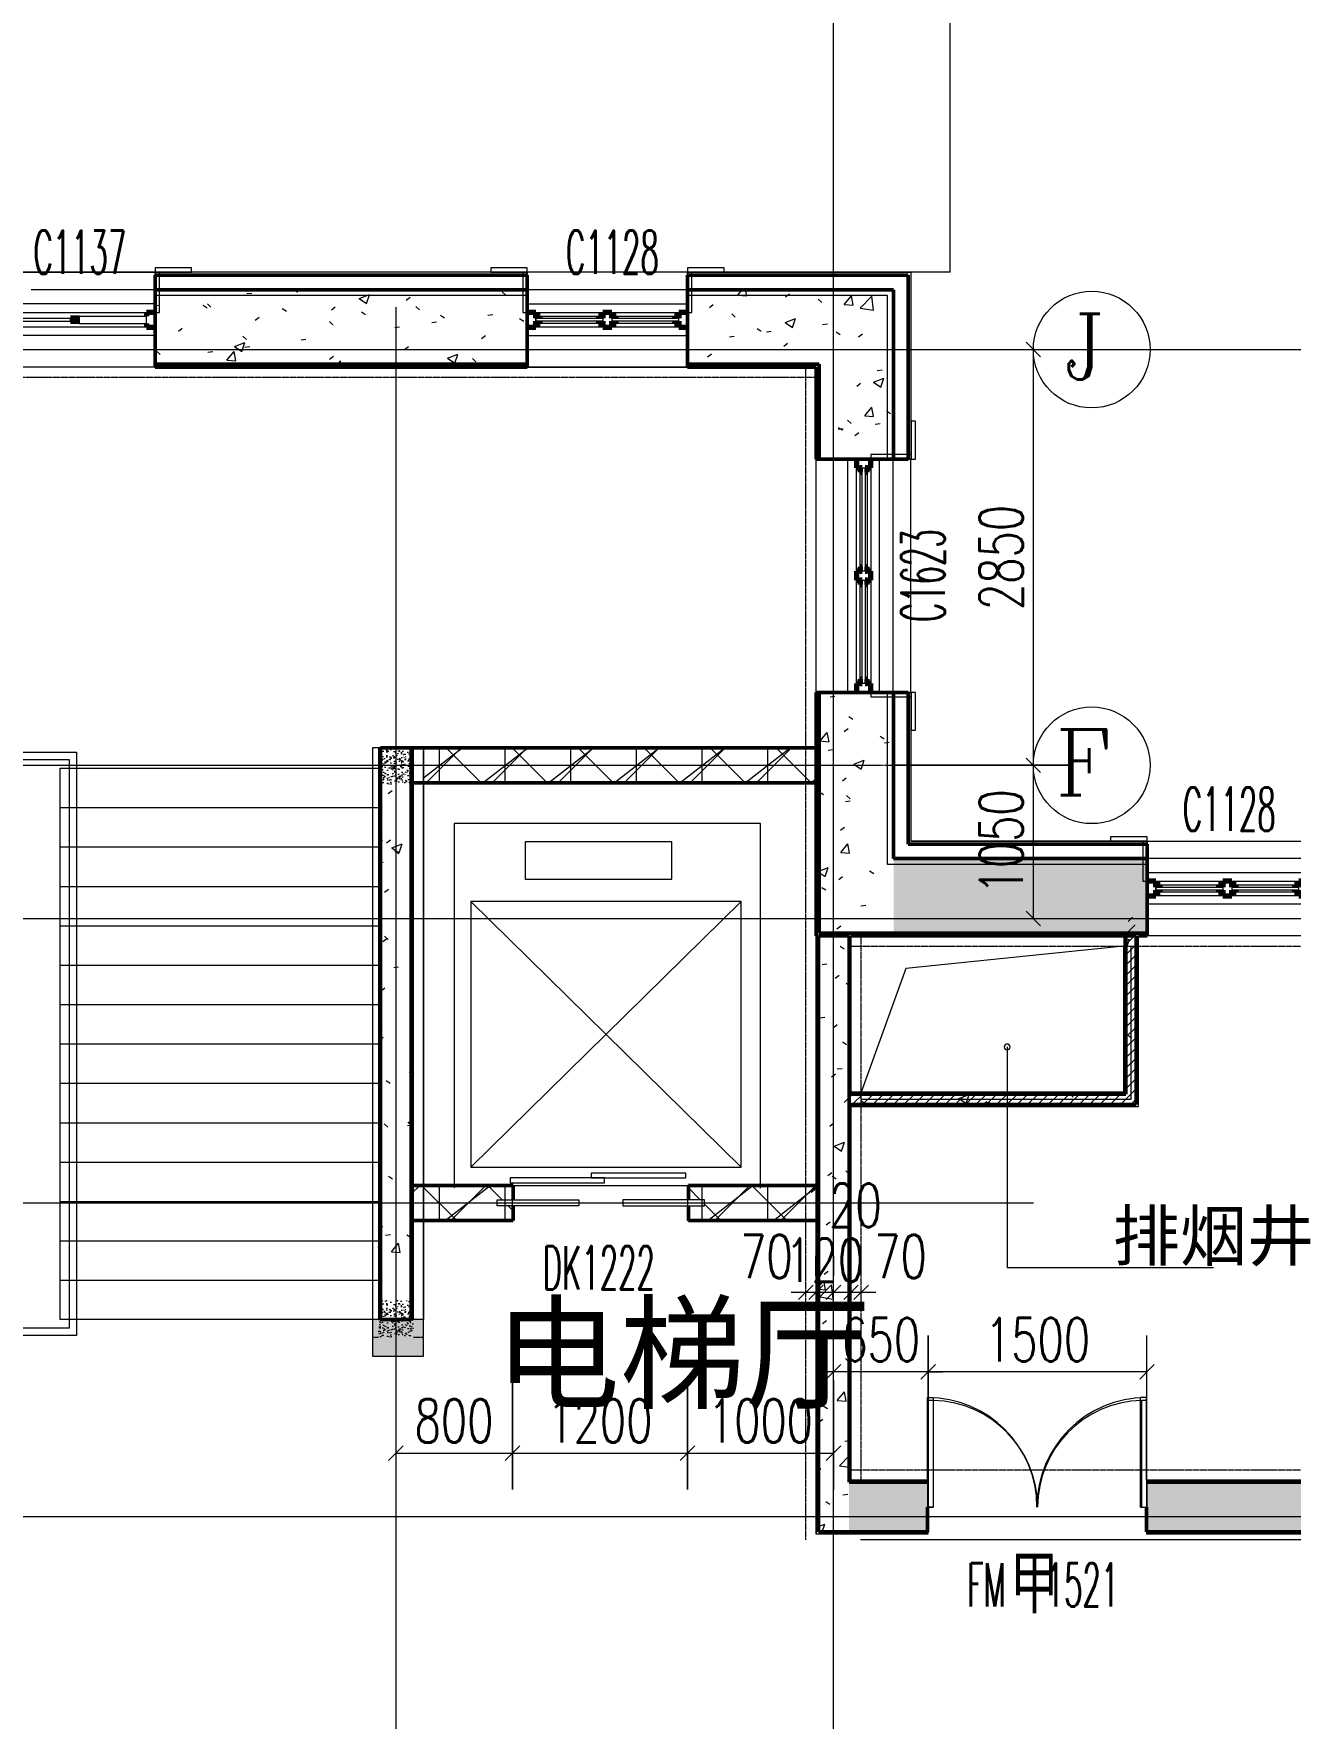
# Model space of a CAD drawing. Header units: millimetres. Extents: x -17321 to 106270, y -22341 to 35329.
# Drawn here: x 45317 to 53931, y 9916 to 21466 of the extents above; entities that cross this region are included whole.
import ezdxf

# ---------------------------------------------------------------- set-up
doc = ezdxf.new("R2010")
doc.units = ezdxf.units.MM
for name, pattern in [('IMPORT-DASH _2_', [3.5, 2.5, -1]), ('IMPORT-DASHED', [7.5, 5, -2.5]), ('IMPORT-DOTE _2_', [0]), ('轴网线', [22.24, 12.7, -3.18, 3.18, -3.18])]:
    doc.linetypes.add(name, pattern=pattern)
for name, color, linetype, lineweight in [('A-DOOR', 31, 'Continuous', 18), ('A-FLOR', 192, 'Continuous', 9), ('A-GENM', 13, 'Continuous', 18), ('A-GLAZ', 151, 'Continuous', 18), ('A-ROOF', 132, 'Continuous', 18), ('A-WALL', 113, 'Continuous', 50), ('A-WALL-FNSH', 113, 'Continuous', 50), ('A-WALL-PATT', 111, 'Continuous', 50), ('AXIS', 85, 'Continuous', 9), ('COLU', 2, 'Continuous', 9), ('DIM_LEAD', 3, 'Continuous', 9), ('DOTE', 157, 'IMPORT-DOTE _2_', 9), ('HATCH', 134, 'Continuous', 9), ('Pkpm_砖墙', 6, 'Continuous', 9), ('PUB_DIM', 135, 'Continuous', 9), ('PUB_HATCH', 8, 'Continuous', 9), ('PUB_TEXT', 250, 'Continuous', 9), ('S-GRID', 1, 'Continuous', 13), ('S-GRID-IDEN', 1, 'Continuous', 18), ('STAIR', 33, 'Continuous', 9), ('SURFACE', 11, 'Continuous', 9), ('WALL', 250, 'Continuous', 9), ('WINDOW', 93, 'Continuous', 9), ('WINDOW_TEXT', 250, 'Continuous', 9), ('剖面门窗', 93, 'Continuous', 9), ('烟道', 4, 'Continuous', 9), ('记者站1205_t3_2__3F导出_dwg', 8, 'Continuous', 9)]:
    doc.layers.add(name, color=color, linetype=linetype, lineweight=lineweight)
doc.styles.add('Arial_2', font='arial.ttf', dxfattribs={"height": 629.266735})
doc.styles.add('Complex_16', font='complex_.ttf', dxfattribs={"height": 450})
doc.styles.add('Simplex', font='simplex_.ttf', dxfattribs={"width": 0.494118, "height": 297.5})
doc.styles.add('Simplex_1', font='simplex_.ttf', dxfattribs={"width": 0.7, "height": 350})
doc.styles.add('Simplex_2', font='simplex_.ttf', dxfattribs={"width": 0.706, "height": 297.5})
doc.styles.add('Simplex_6', font='simplex_.ttf', dxfattribs={"height": 337.588652})
pattern_1 = [(0, (0, 0), (812.8, 203.2), [33.528, -576.072, 33.528, -576.072, -3251.2]), (0, (0, 0), (812.8, 203.2), [-1219.2, 33.528, -1185.672, 33.528, -576.072, -1422.4]), (0, (0, 0), (812.8, 203.2), [-3048, 33.528, -372.872, 33.528, -982.472]), (120, (304.8, 101.6), (-582.37636, 602.30545), [33.528, -576.072, 33.528, -576.072, -3251.2]), (120, (304.8, 101.6), (-582.37636, 602.30545), [-1219.2, 33.528, -1185.672, 33.528, -576.072, -1422.4]), (120, (304.8, 101.6), (-582.37636, 602.30545), [-3048, 33.528, -372.872, 33.528, -982.472]), (240, (406.4, 508), (-230.42364, -805.50545), [33.528, -576.072, 33.528, -576.072, -3251.2]), (240, (406.4, 508), (-230.42364, -805.50545), [-1219.2, 33.528, -1185.672, 33.528, -576.072, -1422.4]), (240, (406.4, 508), (-230.42364, -805.50545), [-3048, 33.528, -372.872, 33.528, -982.472])]
pattern_2 = [(50, (0, 0), (728.7365, -63.756), [76.2, -838.2]), (355, (0, 0), (-140.9716, 764.2276), [60.96, -670.56]), (100.451, (60.7, -5.3), (587.77, 700.467), [64.76, -712.36]), (46.184, (0, 203.2), (1084.316, -168.171), [114.3, -1257.3]), (96.636, (90.4, 189.2), (949.61, 989.71), [97.14, -1068.54]), (351.184, (0, 203.2), (949.62, 989.701), [91.44, -1005.84]), (21, (101.6, 152.4), (606.458, -409.0606), [76.2, -838.2]), (326, (101.6, 152.4), (247.208, 736.753), [60.96, -670.56]), (71.451, (152.14, 118.3), (853.668, 327.6855), [64.76, -712.36]), (37.5, (0, 0), (12.3547, 338.2201), [33.528, -628.904, 33.528, -647.192, -673.1]), (37.5, (0, 0), (12.3547, 338.2201), [-1343.152, 33.528, -639.572]), (7.5, (0, 0), (267.2789, 400.7221), [33.528, -354.584, 33.528, -613.664, -256.54]), (7.5, (0, 0), (267.2789, 400.7221), [-1035.304, 33.528, -223.012]), (327.5, (-226.57, 0), (542.3633, -22.9153), [33.528, -220.472, 33.528, -758.952, -1051.56]), (327.5, (-226.57, 0), (542.3633, -22.9153), [-1046.48, 33.528, -1018.032]), (317.5, (-328.17, 0), (592.517, 101.707), [33.528, -296.672, 33.528, -492.76, -746.76]), (317.5, (-328.17, 0), (592.517, 101.707), [-856.488, 33.528, -713.232])]
pattern_3 = [(45, (0, 0), (-226.2742, 226.2742), []), (135, (0, 0), (-226.2742, -226.2742), [])]
pattern_4 = [(0, (0, 0), (0, 350), []), (37.875, (400, 0), (-169.615277, 218.076657), []), (90, (400, 0), (-450, 3e-14), [])]
pattern_5 = [(45, (0, 35.9), (-35.3553391, 35.3553391), [])]

# ---------------------------------------------------------------- blocks, each defined once
blk = doc.blocks.new('电梯门 - DT1222-V1-建模-三层平面图')
at = {"layer": 'A-DOOR', "lineweight": 9}
for p, q in [((-645, 20), (-645, -20)), ((-530, 20), (-645, 20)), ((-85, 20), (-530, 20)), ((-85, -20), (-85, 20)), ((215, -20), (215, 20)), ((215, 20), (670, 20)), ((670, 20), (775, 20)), ((775, 20), (775, -20)), ((-645, -20), (-530, -20)), ((-530, -20), (-85, -20)), ((670, -20), (215, -20)), ((775, -20), (670, -20))]:
    blk.add_line(p, q, dxfattribs=at)
blk = doc.blocks.new('TG-平开木门-双扇7 - M1521-1247899-建模-三层平面图')
at = {"layer": 'A-DOOR', "lineweight": 9}
for p, q in [((-750, 750), (-710, 750)), ((-750, 185), (-750, 750)), ((-710, 0), (-710, 750)), ((750, 750), (710, 750)), ((710, 0), (710, 750)), ((750, 185), (750, 750)), ((-750, 185), (-750, 0)), ((750, 185), (750, 0)), ((-710, 0), (-750, 0)), ((710, 0), (750, 0))]:
    blk.add_line(p, q, dxfattribs=at)
for centre, start, end in [((-750, 0), 360, 90), ((750, 0), 90, 180)]:
    blk.add_arc(centre, 750, start, end, dxfattribs=at)
blk = doc.blocks.new('C1128 - C1128-1314676-建模-三层平面图')
at = {"layer": 'A-GLAZ', "lineweight": 70}
for p, q in [((-490, 50), (-550, 50)), ((-490, 10), (-490, 50)), ((-460, 25), (-490, 25)), ((-490, 25), (-490, 10)), ((-460, 10), (-460, 25)), ((-30, 25), (-60, 25)), ((-60, 25), (-60, 10)), ((30, 50), (-30, 50)), ((-30, 50), (-30, 10)), ((-30, 10), (-30, 25)), ((30, 10), (30, 50)), ((60, 25), (30, 25)), ((30, 25), (30, 10)), ((60, 10), (60, 25)), ((490, 25), (460, 25)), ((460, 25), (460, 10)), ((550, 50), (490, 50)), ((490, 50), (490, 10)), ((490, 10), (490, 25)), ((-550, -50), (-490, -50)), ((-490, -50), (-490, -10)), ((-490, -10), (-490, -25)), ((-490, -25), (-460, -25)), ((-460, -25), (-460, -10)), ((-60, -10), (-60, -25)), ((-60, -25), (-30, -25)), ((-30, -10), (-30, -50)), ((-30, -25), (-30, -10)), ((-30, -50), (30, -50)), ((30, -50), (30, -10)), ((30, -10), (30, -25)), ((30, -25), (60, -25)), ((60, -25), (60, -10)), ((460, -10), (460, -25)), ((460, -25), (490, -25)), ((490, -10), (490, -50)), ((490, -25), (490, -10)), ((490, -50), (550, -50))]:
    blk.add_line(p, q, dxfattribs=at)
at = {"layer": 'A-GLAZ'}
for p, q in [((-490, 50), (-30, 50)), ((-490, 10), (-490, -10)), ((-490, 10), (-30, 10)), ((-490, 10), (-490, -10)), ((-460, 25), (-60, 25)), ((-30, -10), (-30, 10)), ((30, 50), (490, 50)), ((30, 10), (490, 10)), ((30, -10), (30, 10)), ((60, 25), (460, 25)), ((490, -10), (490, 10)), ((490, 10), (490, -10)), ((-30, -10), (-490, -10)), ((-30, -50), (-490, -50)), ((-60, -25), (-460, -25)), ((490, -10), (30, -10)), ((490, -50), (30, -50)), ((460, -25), (60, -25))]:
    blk.add_line(p, q, dxfattribs=at)
blk = doc.blocks.new('C1137 - C1137-V2-建模-三层平面图')
at = {"layer": 'A-GLAZ', "lineweight": 9}
h = blk.add_hatch(dxfattribs=at)
h.set_pattern_fill('FP_5', color=256, style=0, pattern_type=2)
h.set_pattern_definition([(180, (45599.9, 19505), (-1e-14, -100), [])])
h.paths.add_polyline_path([(-30, 10), (-30, -10), (30, -10), (30, 10)], flags=0)
at = {"layer": 'A-GLAZ', "lineweight": 70}
for p, q in [((-490, 50), (-550, 50)), ((-490, 25), (-490, 50)), ((30, 10), (-30, 10)), ((550, 50), (490, 50)), ((490, 50), (490, 10)), ((-550, -50), (-490, -50)), ((-490, -50), (-490, -25)), ((-30, -10), (30, -10)), ((490, -10), (490, -50)), ((490, -50), (550, -50))]:
    blk.add_line(p, q, dxfattribs=at)
at = {"layer": 'A-GLAZ'}
for p, q in [((-490, 50), (23, 50)), ((-490, 25), (-490, -25)), ((-30, 25), (-490, 25)), ((-30, -25), (-30, 25)), ((23, 50), (490, 50)), ((30, 10), (30, -10)), ((490, 10), (30, 10)), ((490, -10), (490, 10)), ((-30, -25), (-490, -25)), ((23, -50), (-490, -50)), ((490, -50), (23, -50)), ((490, -10), (30, -10))]:
    blk.add_line(p, q, dxfattribs=at)
blk = doc.blocks.new('C1623 - C1623-1259205-建模-三层平面图')
at = {"layer": 'A-GLAZ', "lineweight": 70}
for p, q in [((-740, 50), (-800, 50)), ((-740, 10), (-740, 50)), ((-710, 25), (-740, 25)), ((-740, 25), (-740, 10)), ((-710, 10), (-710, 25)), ((-30, 25), (-60, 25)), ((-60, 25), (-60, 10)), ((30, 50), (-30, 50)), ((-30, 50), (-30, 10)), ((-30, 10), (-30, 25)), ((30, 10), (30, 50)), ((60, 25), (30, 25)), ((30, 25), (30, 10)), ((60, 10), (60, 25)), ((740, 25), (710, 25)), ((710, 25), (710, 10)), ((800, 50), (740, 50)), ((740, 50), (740, 10)), ((740, 10), (740, 25)), ((-800, -50), (-740, -50)), ((-740, -50), (-740, -10)), ((-740, -10), (-740, -25)), ((-740, -25), (-710, -25)), ((-710, -25), (-710, -10)), ((-60, -10), (-60, -25)), ((-60, -25), (-30, -25)), ((-30, -10), (-30, -50)), ((-30, -25), (-30, -10)), ((-30, -50), (30, -50)), ((30, -50), (30, -10)), ((30, -10), (30, -25)), ((30, -25), (60, -25)), ((60, -25), (60, -10)), ((710, -10), (710, -25)), ((710, -25), (740, -25)), ((740, -10), (740, -50)), ((740, -25), (740, -10)), ((740, -50), (800, -50))]:
    blk.add_line(p, q, dxfattribs=at)
at = {"layer": 'A-GLAZ'}
for p, q in [((-740, 50), (-30, 50)), ((-740, 10), (-30, 10)), ((-740, -10), (-740, 10)), ((-710, 25), (-60, 25)), ((-30, 10), (-30, -10)), ((30, 50), (740, 50)), ((30, 10), (740, 10)), ((30, -10), (30, 10)), ((60, 25), (710, 25)), ((740, 10), (740, -10)), ((-30, -10), (-740, -10)), ((-30, -50), (-740, -50)), ((-60, -25), (-710, -25)), ((740, -10), (30, -10)), ((740, -50), (30, -50)), ((710, -25), (60, -25))]:
    blk.add_line(p, q, dxfattribs=at)
blk = doc.blocks.new('窗套 - 窗套-1435561-建模-三层平面图')
at = {"layer": 'A-GENM'}
for p, q in [((-550, 30), (-800, 30)), ((-800, 30), (-800, 0)), ((-800, 0), (-550, 0)), ((-550, 0), (-580, 0)), ((-580, 0), (-580, -275)), ((-550, 0), (-550, 30)), ((-550, -275), (-550, 0)), ((800, 30), (550, 30)), ((550, 30), (550, 0)), ((580, 0), (550, 0)), ((550, 0), (550, -275)), ((580, -275), (580, 0)), ((800, 0), (800, 30)), ((550, 0), (800, 0)), ((-580, -275), (-550, -275)), ((550, -275), (580, -275))]:
    blk.add_line(p, q, dxfattribs=at)
blk = doc.blocks.new('窗套1600 - 窗套1600-1441503-建模-三层平面图')
at = {"layer": 'A-GENM'}
for p, q in [((-800, 30), (-1060, 30)), ((-1060, 30), (-1060, 0)), ((-1060, 0), (-800, 0)), ((-800, 0), (-830, 0)), ((-830, 0), (-830, -275)), ((-800, 0), (-800, 30)), ((-800, -275), (-800, 0)), ((1060, 30), (800, 30)), ((800, 30), (800, 0)), ((830, 0), (800, 0)), ((800, 0), (800, -275)), ((830, -275), (830, 0)), ((1060, 0), (1060, 30)), ((800, 0), (1060, 0)), ((-830, -275), (-800, -275)), ((800, -275), (830, -275))]:
    blk.add_line(p, q, dxfattribs=at)
blk = doc.blocks.new('记者站1205_t3_2__3F导出_dwg__ArchTick-1307847-建模-三层平面图')
at = {"layer": 'PUB_DIM'}
blk.add_line((-0.5, -0.5), (0.5, 0.5), dxfattribs=at)
blk = doc.blocks.new('记者站1205_t3_2__3F导出_dwg_$TCHSYS$WIN2D-1307859-建模-三层平面图')
at = {"layer": 'WINDOW'}
for p, q in [((2619883, 450614), (2619883, 449014)), ((2620100, 450614), (2620100, 449014))]:
    blk.add_line(p, q, dxfattribs=at)
at = {"layer": 'WINDOW', "flags": 128}
blk.add_lwpolyline([(2620317, 450614), (2619667, 450614), (2619667, 449014), (2620317, 449014)], close=True, dxfattribs=at)
blk = doc.blocks.new('记者站1205_t3_2__3F导出_dwg_$DorLib2D$00000128-1307929-建模-三层平面图')
at = {"layer": 'WINDOW'}
blk.add_line((2617586, 445634), (2618786, 445634), dxfattribs=at)
at = {"layer": 'WINDOW', "flags": 128}
for points in [[(2618775, 445685), (2618775, 445718), (2618127, 445718), (2618127, 445685)], [(2618218, 445651), (2618218, 445685), (2617570, 445685), (2617570, 445651)]]:
    blk.add_lwpolyline(points, close=True, dxfattribs=at)
blk = doc.blocks.new('记者站1205_t3_2__3F导出_dwg_$TCHSYS$WIN2D-1307941-建模-三层平面图')
at = {"layer": 'WINDOW'}
for p, q in [((2615136, 451677), (2614036, 451677)), ((2615136, 451461), (2614036, 451461))]:
    blk.add_line(p, q, dxfattribs=at)
at = {"layer": 'WINDOW', "flags": 128}
blk.add_lwpolyline([(2615136, 451894), (2615136, 451244), (2614036, 451244), (2614036, 451894)], close=True, dxfattribs=at)
blk = doc.blocks.new('记者站1205_t3_2__3F导出_dwg_$TCHSYS$WIN2D-1307942-建模-三层平面图')
at = {"layer": 'WINDOW'}
for p, q in [((2617687, 451677), (2618787, 451677)), ((2617687, 451461), (2618787, 451461))]:
    blk.add_line(p, q, dxfattribs=at)
at = {"layer": 'WINDOW', "flags": 128}
blk.add_lwpolyline([(2617687, 451894), (2617687, 451244), (2618787, 451244), (2618787, 451894)], close=True, dxfattribs=at)
blk = doc.blocks.new('记者站1205_t3_2__3F导出_dwg_$DorLib2D$00000002-1307882-建模-三层平面图')
at = {"layer": 'WINDOW', "flags": 128}
for points in [[(-0.5, 0.4875), (-0.5, 0), (-0.475, 0), (-0.475, 0.4875)], [(0.5, 0.4875), (0.475, 0.4875), (0.475, 0), (0.5, 0)]]:
    blk.add_lwpolyline(points, close=True, dxfattribs=at)
at = {"layer": 'WINDOW'}
for centre, start, end in [((-0.4875, 0), 360, 88.53072), ((0.4875, 0), 91.46928, 180)]:
    blk.add_arc(centre, 0.4875, start, end, dxfattribs=at)
blk = doc.blocks.new('记者站1205_t3_2__3F导出_dwg_$TCHSYS$WIN2D-1307946-建模-三层平面图')
at = {"layer": 'WINDOW'}
for p, q in [((2623037, 447777), (2621937, 447777)), ((2623037, 447561), (2621937, 447561))]:
    blk.add_line(p, q, dxfattribs=at)
at = {"layer": 'WINDOW', "flags": 128}
blk.add_lwpolyline([(2623037, 447994), (2623037, 447344), (2621937, 447344), (2621937, 447994)], close=True, dxfattribs=at)
blk = doc.blocks.new('记者站1205_t3_2__3F导出_dwg_df4bv-1307957-建模-三层平面图')
at = {"layer": 'PUB_TEXT'}
h = blk.add_hatch(dxfattribs=at)
h.set_pattern_fill('FP_11', color=2, style=0, pattern_type=2)
h.set_pattern_definition([(130, (2475660.227, 349466.66), (-71.726378, -6.274867), [7.5, -82.5]), (185, (2475660.23, 349466.66), (13.874986, 75.219518), [6, -66]), (79.549, (2475654.25, 349466.135), (-57.851718, 68.9437365), [6.374, -70.114]), (133.816, (2475660.23, 349486.66), (-106.723567, -16.552167), [11.25, -123.75]), (83.364, (2475651.33, 349485.28), (-93.466055, 97.412688), [9.561, -105.171]), (188.816, (2475660.23, 349486.66), (-93.466786, 97.411974), [9, -99]), (159, (2475650.227, 349481.66), (-59.691188, -40.2617604), [7.5, -82.5]), (214, (2475650.23, 349481.66), (-24.33181, 72.515199), [6, -66]), (108.549, (2475645.25, 349478.3), (-84.022839, 32.252481), [6.374, -70.114]), (142.5, (2475660.227, 349466.658), (-1.2159855, 33.2893854), [0, -65.2, 0, -67, -66.25]), (142.5, (2475660.227, 349466.658), (-1.2159855, 33.2893854), [-132.2, 0, -66.25]), (172.5, (2475660.227, 349466.658), (-26.3069537, 39.4411712), [0, -38.2, 0, -63.7, -25.25]), (172.5, (2475660.227, 349466.658), (-26.3069537, 39.4411712), [-101.9, 0, -25.25]), (212.5, (2475682.527, 349466.658), (-53.3822436, -2.2554872), [0, -25, 0, -78, -103.5]), (212.5, (2475682.527, 349466.658), (-53.3822436, -2.2554872), [-103, 0, -103.5]), (222.5, (2475692.527, 349466.66), (-58.318617, 10.0104982), [0, -32.5, 0, -51.8, -73.5]), (222.5, (2475692.527, 349466.66), (-58.318617, 10.0104982), [-84.3, 0, -73.5])])
h.paths.add_polyline_path([(2011697, 82074), (2011697, 82324), (2011457, 82324), (2011457, 82074)], flags=0)
h = blk.add_hatch(dxfattribs=at)
h.set_pattern_fill('FP_12', color=2, style=0, pattern_type=2)
h.set_pattern_definition([(130, (2475660.227, 345676.66), (-71.726378, -6.274867), [7.5, -82.5]), (185, (2475660.23, 345676.66), (13.874986, 75.219518), [6, -66]), (79.549, (2475654.25, 345676.135), (-57.851718, 68.9437365), [6.374, -70.114]), (133.816, (2475660.23, 345696.66), (-106.723567, -16.552167), [11.25, -123.75]), (83.364, (2475651.33, 345695.28), (-93.466055, 97.412688), [9.561, -105.171]), (188.816, (2475660.23, 345696.66), (-93.466786, 97.411974), [9, -99]), (159, (2475650.227, 345691.66), (-59.691188, -40.2617604), [7.5, -82.5]), (214, (2475650.23, 345691.66), (-24.33181, 72.515199), [6, -66]), (108.549, (2475645.25, 345688.3), (-84.022839, 32.252481), [6.374, -70.114]), (142.5, (2475660.227, 345676.658), (-1.2159855, 33.2893854), [0, -65.2, 0, -67, -66.25]), (142.5, (2475660.227, 345676.658), (-1.2159855, 33.2893854), [-132.2, 0, -66.25]), (172.5, (2475660.227, 345676.658), (-26.3069537, 39.4411712), [0, -38.2, 0, -63.7, -25.25]), (172.5, (2475660.227, 345676.658), (-26.3069537, 39.4411712), [-101.9, 0, -25.25]), (212.5, (2475682.527, 345676.658), (-53.3822436, -2.2554872), [0, -25, 0, -78, -103.5]), (212.5, (2475682.527, 345676.658), (-53.3822436, -2.2554872), [-103, 0, -103.5]), (222.5, (2475692.527, 345676.66), (-58.318617, 10.0104982), [0, -32.5, 0, -51.8, -73.5]), (222.5, (2475692.527, 345676.66), (-58.318617, 10.0104982), [-84.3, 0, -73.5])])
h.paths.add_polyline_path([(2011697, 78284), (2011697, 78534), (2011457, 78534), (2011457, 78284)], flags=0)
at = {"layer": 'DOTE', "linetype": 'Continuous'}
blk.add_line((2000607, 85054), (2014947, 85054), dxfattribs=at)
at = {"layer": 'Pkpm_砖墙', "flags": 128}
blk.add_lwpolyline([(2011697, 78534), (2011697, 82324), (2011457, 82324), (2011457, 78534)], dxfattribs=at)
at = {"layer": '烟道', "color": 2, "linetype": 'IMPORT-DASHED'}
for p, q in [((2014387, 76894), (2014387, 84934)), ((2001097, 84864), (2014457, 84864)), ((2014697, 80964), (2038027, 80964)), ((2014767, 77304), (2014767, 81034)), ((2014697, 77374), (2038027, 77374))]:
    blk.add_line(p, q, dxfattribs=at)
at = {"layer": '烟道', "color": 2}
blk.add_line((2038397, 76894), (2014762, 76894), dxfattribs=at)
at = {"layer": '烟道', "color": 2, "flags": 128}
blk.add_lwpolyline([(2006477, 85464), (2000567, 85464), (2000567, 81564), (1977687, 81564), (1977687, 92784), (1963367, 92784), (1963367, 67344), (2000567, 67344), (2000567, 65344), (2014987, 65344), (2014987, 67344), (2052187, 67344), (2052187, 92784), (2037867, 92784), (2037867, 81564), (2014987, 81564), (2014987, 85464), (2009077, 85464)], dxfattribs=at)
at = {"layer": '烟道', "color": 2, "linetype": 'IMPORT-DASHED', "flags": 128}
for points in [[(2011457, 82324), (2011417, 82324), (2011417, 78284), (2011457, 78284)], [(2011697, 78284), (2011767, 78284), (2011767, 82324), (2011697, 82324)]]:
    blk.add_lwpolyline(points, dxfattribs=at)
blk = doc.blocks.new('记者站1205_t3_2__3F导出_dwg-1307846-建模-三层平面图')
at = {"layer": 'HATCH'}
blk.add_hatch(color=2, dxfattribs=at).paths.add_polyline_path([(2616977, 444464), (2616977, 444714), (2616627, 444714), (2616627, 444464), (2616907, 444464)], flags=0)
at = {"layer": 'PUB_HATCH'}
h = blk.add_hatch(dxfattribs=at)
h.set_pattern_fill('FP_14', color=256, style=0, pattern_type=2)
h.set_pattern_definition(pattern_4)
h.paths.add_polyline_path([(2616977, 448394), (2619667, 448394), (2619667, 448634), (2616977, 448634)], flags=0)
h = blk.add_hatch(dxfattribs=at)
h.set_pattern_fill('FP_15', color=256, style=0, pattern_type=2)
h.set_pattern_definition(pattern_5)
h.paths.add_polyline_path([(2621877, 446174), (2621877, 447344), (2621827, 447507), (2621777, 447343), (2621777, 446274)], flags=0)
h = blk.add_hatch(dxfattribs=at)
h.set_pattern_fill('FP_15', color=256, style=0, pattern_type=2)
h.set_pattern_definition(pattern_5)
h.paths.add_polyline_path([(2621777, 446174), (2621877, 446174), (2621777, 446274), (2619907, 446274), (2619827, 446224), (2619907, 446174), (2620831, 446174)], flags=0)
h = blk.add_hatch(dxfattribs=at)
h.set_pattern_fill('FP_14', color=256, style=0, pattern_type=2)
h.set_pattern_definition(pattern_4)
h.paths.add_polyline_path([(2617586, 445394), (2617586, 445634), (2616977, 445634), (2616977, 445394)], flags=0)
h = blk.add_hatch(dxfattribs=at)
h.set_pattern_fill('FP_14', color=256, style=0, pattern_type=2)
h.set_pattern_definition(pattern_4)
h.paths.add_polyline_path([(2618786, 445394), (2619667, 445394), (2619667, 445634), (2618786, 445634)], flags=0)
at = {"color": 250, "lineweight": 9, "flags": 128}
for points in [[(2614177, 448604), (2614597, 448604), (2614597, 444604), (2614177, 444604)], [(2614227, 448554), (2614547, 448554), (2614547, 444654), (2614227, 444654)]]:
    blk.add_lwpolyline(points, close=True, dxfattribs=at)
at = {"color": 142, "linetype": 'IMPORT-DASH _2_', "lineweight": 9, "flags": 128}
blk.add_lwpolyline([(2619287, 445614), (2619287, 448114), (2617187, 448114), (2617187, 445614)], dxfattribs=at)
at = {"layer": 'AXIS'}
blk.add_line((2621157, 451364), (2625157, 451364), dxfattribs=at)
at = {"layer": 'COLU'}
for p, q in [((2616667, 444714), (2616627, 444714)), ((2616907, 444714), (2616667, 444714))]:
    blk.add_line(p, q, dxfattribs=at)
at = {"layer": 'COLU', "flags": 128}
blk.add_lwpolyline([(2616627, 444714), (2616627, 444464), (2616977, 444464), (2616977, 444714), (2616907, 444714)], dxfattribs=at)
at = {"layer": 'DIM_LEAD', "flags": 128}
blk.add_lwpolyline([(2620977, 446583), (2620977, 445070), (2622393, 445070)], dxfattribs=at)
at = {"layer": 'DIM_LEAD'}
for start, end in [(90, 270), (270, 90)]:
    blk.add_arc((2620977, 446583), 20, start, end, dxfattribs=at)
at = {"layer": 'DOTE', "linetype": 'Continuous'}
for p, q in [((2619787, 426222), (2619787, 460054)), ((2616787, 451654), (2616787, 448634)), ((2604817, 451364), (2621157, 451364)), ((2616787, 448634), (2616787, 448384)), ((2609307, 448514), (2616667, 448514)), ((2616667, 448514), (2616907, 448514)), ((2616907, 448514), (2620077, 448514)), ((2616787, 448384), (2616787, 444844)), ((2567617, 447464), (2658357, 447464)), ((2604817, 445514), (2621157, 445514)), ((2616787, 444844), (2616787, 444594)), ((2616787, 444594), (2616787, 425922)), ((2567617, 443364), (2658357, 443364))]:
    blk.add_line(p, q, dxfattribs=at)
at = {"layer": 'PUB_DIM'}
for p, q in [((2620194, 451364), (2621407, 451364)), ((2620194, 447464), (2621407, 447464)), ((2619597, 445014), (2619597, 445151)), ((2619977, 445014), (2619977, 445151)), ((2619787, 444099), (2619787, 444606)), ((2621936, 444099), (2621936, 444606)), ((2616787, 444296), (2616787, 443549)), ((2619787, 444296), (2619787, 443549))]:
    blk.add_line(p, q, dxfattribs=at)
at = {"layer": 'PUB_DIM', "flags": 128}
for points in [[(2621157, 447464), (2621157, 448514), (2621157, 451364)], [(2619497, 444901), (2619597, 444901), (2619667, 444901), (2619787, 444901), (2619907, 444901), (2619977, 444901), (2620077, 444901)], [(2619567, 444901), (2619667, 444901), (2619767, 444901)], [(2619687, 444901), (2619787, 444901), (2619887, 444901)], [(2619807, 444901), (2619907, 444901), (2620007, 444901)], [(2620436, 444356), (2619787, 444356), (2619687, 444356)], [(2621936, 444356), (2620436, 444356), (2620536, 444356)], [(2616787, 443799), (2617586, 443799), (2618786, 443799), (2619787, 443799)]]:
    blk.add_lwpolyline(points, dxfattribs=at)
for points in [[(2621407, 448514), (2620194, 448514)], [(2619667, 445151), (2619667, 445014)], [(2619787, 445151), (2619787, 445014)], [(2619907, 445151), (2619907, 445014)], [(2620436, 444606), (2620436, 444099)], [(2617586, 443549), (2617586, 444296)], [(2618786, 443549), (2618786, 444296)]]:
    blk.add_lwpolyline(points, close=True, dxfattribs=at)
at = {"layer": 'STAIR'}
for p, q in [((2616667, 448494), (2616687, 448494)), ((2614487, 448224), (2616687, 448224)), ((2614487, 447954), (2616687, 447954)), ((2614487, 447684), (2616687, 447684)), ((2619154, 445759), (2617300, 447580)), ((2614487, 447414), (2616687, 447414)), ((2614487, 447144), (2616687, 447144)), ((2614487, 446874), (2616687, 446874)), ((2614487, 446604), (2616687, 446604)), ((2614487, 446334), (2616687, 446334)), ((2614487, 446064), (2616687, 446064)), ((2614487, 445794), (2616687, 445794)), ((2614487, 445524), (2616687, 445524)), ((2614487, 444984), (2616687, 444984))]:
    blk.add_line(p, q, dxfattribs=at)
at = {"layer": 'STAIR', "flags": 128}
for points in [[(2616667, 444714), (2614487, 444714), (2614487, 448494), (2616667, 448494)], [(2619154, 447580), (2617300, 447580), (2617300, 445759), (2619154, 445759), (2619154, 447580), (2617300, 445759)], [(2614487, 445254), (2616687, 445254), (2616687, 444844)], [(2616687, 444844), (2616687, 444714), (2616667, 444714)]]:
    blk.add_lwpolyline(points, dxfattribs=at)
blk.add_lwpolyline([(2618680, 447734), (2618680, 447989), (2617674, 447989), (2617674, 447734)], close=True, dxfattribs=at)
at = {"layer": 'SURFACE'}
blk.add_line((2621937, 447994), (2621937, 447834), dxfattribs=at)
at = {"layer": 'SURFACE', "flags": 128}
for points in [[(2617687, 451734), (2617687, 451894), (2615136, 451894), (2615136, 451734)], [(2618787, 451734), (2618787, 451894), (2620317, 451894), (2620317, 450614), (2620157, 450614)], [(2620157, 449014), (2620317, 449014), (2620317, 448514), (2620317, 447994), (2621827, 447994), (2621937, 447994)]]:
    blk.add_lwpolyline(points, dxfattribs=at)
at = {"layer": 'WALL'}
for p, q in [((2616907, 448634), (2616667, 448634)), ((2616977, 448634), (2616907, 448634)), ((2614487, 444714), (2614487, 448460)), ((2619667, 448394), (2616977, 448394)), ((2616667, 444714), (2616627, 444714)), ((2616907, 444714), (2616667, 444714))]:
    blk.add_line(p, q, dxfattribs=at)
at = {"layer": 'WALL', "flags": 128}
for points in [[(2615136, 451244), (2617687, 451244), (2617687, 451734), (2615136, 451734)], [(2620157, 451734), (2618787, 451734), (2618787, 451244), (2619667, 451244), (2619667, 450614), (2620157, 450614)], [(2621827, 447834), (2620157, 447834), (2620157, 448514), (2620157, 449014), (2619667, 449014), (2619667, 448514), (2619667, 447464), (2619667, 446224), (2619667, 445514), (2619667, 443244), (2620436, 443244), (2620436, 443614), (2619907, 443614), (2619907, 445514), (2619907, 446174), (2621877, 446174), (2621877, 447344), (2621937, 447344), (2621937, 447834)], [(2621777, 447344), (2621777, 446274), (2619907, 446274), (2619907, 447344)], [(2624387, 443244), (2625497, 443244), (2625497, 443614), (2624387, 443614), (2621936, 443614), (2621936, 443244)]]:
    blk.add_lwpolyline(points, close=True, dxfattribs=at)
for points in [[(2616667, 448634), (2616627, 448634), (2616627, 445514), (2616627, 444714)], [(2619667, 448634), (2616977, 448634), (2616977, 445514), (2616977, 444714), (2616907, 444714)], [(2616977, 445394), (2617586, 445394), (2617586, 445634), (2616977, 445634)], [(2619667, 445634), (2618786, 445634), (2618786, 445394), (2619667, 445394)]]:
    blk.add_lwpolyline(points, dxfattribs=at)
at = {"layer": '剖面门窗', "flags": 128}
blk.add_lwpolyline([(2621777, 447274), (2620282, 447122), (2619977, 446274), (2621777, 446274)], close=True, dxfattribs=at)
for points in [[(2619977, 446224), (2621827, 446224), (2621827, 447274)], [(2619977, 446174), (2621877, 446174), (2621877, 447274)]]:
    blk.add_lwpolyline(points, dxfattribs=at)
for name, p in [('记者站1205_t3_2__3F导出_dwg_df4bv-1307957-建模-三层平面图', (605210, 366310)), ('记者站1205_t3_2__3F导出_dwg_$TCHSYS$WIN2D-1307941-建模-三层平面图', (0, 0)), ('记者站1205_t3_2__3F导出_dwg_$TCHSYS$WIN2D-1307942-建模-三层平面图', (0, 0)), ('记者站1205_t3_2__3F导出_dwg_$TCHSYS$WIN2D-1307859-建模-三层平面图', (0, 0)), ('记者站1205_t3_2__3F导出_dwg_$TCHSYS$WIN2D-1307946-建模-三层平面图', (0, 0)), ('记者站1205_t3_2__3F导出_dwg_$DorLib2D$00000128-1307929-建模-三层平面图', (0, 0))]:
    blk.add_blockref(name, p)
at = {"xscale": 100, "yscale": 100, "zscale": 100}
for p, rotation in [((2621157, 451364), 90), ((2621157, 448514), 90), ((2621157, 448514), 270), ((2621157, 447464), 270), ((2619667, 444901), 180), ((2619787, 444901), 180), ((2619907, 444901), 180), ((2619977, 444901), 180), ((2620436, 444356), 180), ((2620436, 444356), 180), ((2616787, 443799), 180), ((2617586, 443799), 180), ((2618786, 443799), 180)]:
    blk.add_blockref('记者站1205_t3_2__3F导出_dwg__ArchTick-1307847-建模-三层平面图', p, dxfattribs=dict(at, rotation=rotation))
for name, p, xscale, yscale, zscale in [('记者站1205_t3_2__3F导出_dwg__ArchTick-1307847-建模-三层平面图', (2619597, 444901), 100, 100, 100), ('记者站1205_t3_2__3F导出_dwg__ArchTick-1307847-建模-三层平面图', (2619667, 444901), 100, 100, 100), ('记者站1205_t3_2__3F导出_dwg__ArchTick-1307847-建模-三层平面图', (2619787, 444901), 100, 100, 100), ('记者站1205_t3_2__3F导出_dwg__ArchTick-1307847-建模-三层平面图', (2619907, 444901), 100, 100, 100), ('记者站1205_t3_2__3F导出_dwg__ArchTick-1307847-建模-三层平面图', (2619787, 444356), 100, 100, 100), ('记者站1205_t3_2__3F导出_dwg__ArchTick-1307847-建模-三层平面图', (2621936, 444356), 100, 100, 100), ('记者站1205_t3_2__3F导出_dwg_$DorLib2D$00000002-1307882-建模-三层平面图', (2621186, 443429), 1500, 1500, -1500), ('记者站1205_t3_2__3F导出_dwg__ArchTick-1307847-建模-三层平面图', (2617586, 443799), 100, 100, 100), ('记者站1205_t3_2__3F导出_dwg__ArchTick-1307847-建模-三层平面图', (2618786, 443799), 100, 100, 100), ('记者站1205_t3_2__3F导出_dwg__ArchTick-1307847-建模-三层平面图', (2619787, 443799), 100, 100, 100)]:
    blk.add_blockref(name, p, dxfattribs=dict(xscale=xscale, yscale=yscale, zscale=zscale))
at = {"layer": 'PUB_DIM', "color": 7, "char_height": 297.5, "attachment_point": 2, "rotation": 90, "line_spacing_factor": 1.125731, "style": 'Simplex_2'}
for s, insert, width in [('2850', (2620788, 449939), 917.9), ('1050', (2620788, 447989), 871.28)]:
    blk.add_mtext(s, dxfattribs=dict(at, insert=insert, width=width))
at = {"layer": 'PUB_DIM', "color": 7, "char_height": 297.5, "attachment_point": 2, "line_spacing_factor": 1.125731, "style": 'Simplex_2'}
for s, insert, width in [('120', (2619847, 445646), 641.81), ('70', (2619327, 445296), 458.95), ('120', (2619727, 445270), 641.81), ('70', (2620247, 445296), 458.95), ('650', (2620111, 444725), 688.42), ('1500', (2621186, 444725), 871.28), ('800', (2617186, 444168), 688.42), ('1200', (2618186, 444168), 871.28), ('1000', (2619286, 444168), 871.28)]:
    blk.add_mtext(s, dxfattribs=dict(at, insert=insert, width=width))
at = {"layer": 'PUB_TEXT', "color": 7, "insert": (2621701, 445457), "char_height": 337.6, "width": 1635.73, "attachment_point": 1, "line_spacing_factor": 1.125731, "style": 'Simplex_6'}
blk.add_mtext('排烟井', dxfattribs=at)
at = {"layer": 'PUB_TEXT', "color": 155, "insert": (2617464, 444798), "char_height": 629.3, "width": 3546.52, "attachment_point": 1, "line_spacing_factor": 0.941778, "style": 'Arial_2'}
blk.add_mtext('电梯厅', dxfattribs=at)
blk.add_mtext('电梯厅', dxfattribs=at)
at = {"layer": 'WINDOW_TEXT', "color": 5, "char_height": 297.5, "width": 785.23, "attachment_point": 1, "line_spacing_factor": 1.125731, "style": 'Simplex'}
for s, insert in [('C1137', (2614303, 452180)), ('C1128', (2617953, 452180))]:
    blk.add_mtext(s, dxfattribs=dict(at, insert=insert))
at = {"layer": 'WINDOW_TEXT', "color": 5, "insert": (2620252, 449496), "char_height": 297.5, "width": 817.5, "attachment_point": 1, "rotation": 90, "line_spacing_factor": 1.125731, "style": 'Simplex'}
blk.add_mtext('C1623', dxfattribs=at)
at = {"layer": 'WINDOW_TEXT', "color": 37, "insert": (2622182, 448362), "char_height": 297.5, "width": 785.23, "attachment_point": 1, "line_spacing_factor": 1.125731, "style": 'Simplex'}
blk.add_mtext('C1128', dxfattribs=at)
at = {"layer": 'WINDOW_TEXT', "color": 7, "attachment_point": 1, "line_spacing_factor": 1.125731}
for s, insert, char_height, width, style in [('DK1222', (2617794, 445218), 297.5, 964.51, 'Simplex'), ('FM', (2620703, 443044), 297.5, 344.21, 'Simplex'), ('\\fSimplex|b0|i0|c134|p2|;\\W.7;甲', (2620997, 443088), 350, 388.07, 'Simplex_1'), ('1521', (2621242, 443044), 297.5, 580.86, 'Simplex')]:
    blk.add_mtext(s, dxfattribs=dict(at, insert=insert, char_height=char_height, width=width, style=style))
blk = doc.blocks.new('轴网 - 宽度系数 1-579523-建模-三层平面图')
at = {"layer": 'S-GRID-IDEN'}
blk.add_circle((0, 0), 4, dxfattribs=at)

msp = doc.modelspace()

# ---------------------------------------------------------------- hatches: boundary and pattern name
at = {"layer": 'A-WALL-PATT', "lineweight": 9}
h = msp.add_hatch(dxfattribs=at)
h.set_pattern_fill('FP_2', color=256, style=0, pattern_type=2)
h.set_pattern_definition(pattern_2)
h.paths.add_polyline_path([(50702, 19200), (51212, 19200), (51212, 19710), (49800, 19710), (49800, 19200), (50435, 19200)], flags=0)
h.paths.add_polyline_path([(42950, 19200), (45050, 19200), (45050, 19710), (42950, 19710)], flags=0)
h.paths.add_polyline_path([(41850, 19200), (41850, 19710), (39300, 19710), (39300, 19200), (40566, 19200)], flags=0)
h.paths.add_polyline_path([(46150, 19200), (48700, 19200), (48700, 19710), (46150, 19710)], flags=0)
h.paths.add_polyline_path([(37300, 19200), (38200, 19200), (38200, 19710), (37300, 19710)], flags=0)
h = msp.add_hatch(dxfattribs=at)
h.set_pattern_fill('FP_1', color=256, style=0, pattern_type=2)
h.set_pattern_definition(pattern_1)
h.paths.add_polyline_path([(50702, 19180), (50702, 19200), (49800, 19200), (49800, 19180), (50682, 19180)], flags=0)
h.paths.add_polyline_path([(48700, 19180), (48700, 19200), (46150, 19200), (46150, 19180), (46205, 19180)], flags=0)
h.paths.add_polyline_path([(40566, 19180), (41850, 19180), (41850, 19200), (39300, 19200), (39300, 19180)], flags=0)
h.paths.add_polyline_path([(42950, 19180), (45050, 19180), (45050, 19200), (42950, 19200)], flags=0)
h.paths.add_polyline_path([(37320, 19180), (38200, 19180), (38200, 19200), (37320, 19200)], flags=0)
h = msp.add_hatch(dxfattribs=at)
h.set_pattern_fill('FP_2', color=256, style=0, pattern_type=2)
h.set_pattern_definition(pattern_2)
h.paths.add_polyline_path([(50702, 15300), (51212, 15300), (51212, 16950), (50702, 16950), (50702, 16487)], flags=0)
h.paths.add_polyline_path([(50702, 18550), (51212, 18550), (51212, 19200), (50702, 19200), (50702, 18904)], flags=0)
h = msp.add_hatch(dxfattribs=at)
h.set_pattern_fill('FP_1', color=256, style=0, pattern_type=2)
h.set_pattern_definition(pattern_1)
h.paths.add_polyline_path([(47680, 12650), (47695, 12650), (47695, 16570), (47680, 16570), (47680, 12780)], flags=0)
h = msp.add_hatch(dxfattribs=at)
h.set_pattern_fill('FP_2', color=256, style=0, pattern_type=2)
h.set_pattern_definition(pattern_2)
h.paths.add_polyline_path([(47905, 12650), (47905, 16570), (47695, 16570), (47695, 12650)], flags=0)
h = msp.add_hatch(dxfattribs=at)
h.set_pattern_fill('FP_3', color=256, style=0, pattern_type=2)
h.set_pattern_definition(pattern_3)
h.paths.add_polyline_path([(50682, 16330), (50682, 16570), (47905, 16570), (47905, 16330), (50680, 16330)], flags=0)
h = msp.add_hatch(dxfattribs=at)
h.set_pattern_fill('FP_2', color=256, style=0, pattern_type=2)
h.set_pattern_definition(pattern_2)
h.paths.add_polyline_path([(65944, 15300), (66500, 15300), (66500, 15810), (64500, 15810), (64500, 15300), (64534, 15300)], flags=0)
h.paths.add_polyline_path([(74600, 15300), (74600, 15810), (72500, 15810), (72500, 15300), (74403, 15300)], flags=0)
h.paths.add_polyline_path([(67600, 15300), (68950, 15300), (68950, 15810), (67600, 15810)], flags=0)
h.paths.add_polyline_path([(70050, 15300), (71400, 15300), (71400, 15810), (70050, 15810)], flags=0)
h.paths.add_polyline_path([(60304, 15300), (60950, 15300), (60950, 15810), (59600, 15810), (59600, 15300)], flags=0)
h.paths.add_polyline_path([(55400, 15300), (55400, 15810), (54050, 15810), (54050, 15300), (54665, 15300)], flags=0)
h.paths.add_polyline_path([(63400, 15300), (63400, 15810), (62050, 15810), (62050, 15300), (63124, 15300)], flags=0)
h.paths.add_polyline_path([(57484, 15300), (58500, 15300), (58500, 15810), (56500, 15810), (56500, 15300)], flags=0)
h.paths.add_polyline_path([(51332, 15300), (52950, 15300), (52950, 15810), (51212, 15810), (51212, 15300)], flags=0)
h = msp.add_hatch(dxfattribs=at)
h.set_pattern_fill('FP_1', color=256, style=0, pattern_type=2)
h.set_pattern_definition(pattern_1)
h.paths.add_polyline_path([(50682, 11180), (50697, 11180), (50697, 13330), (50682, 13330), (50682, 12862)], flags=0)
h.paths.add_polyline_path([(50697, 13570), (50697, 15280), (50682, 15280), (50682, 13570)], flags=0)
h = msp.add_hatch(dxfattribs=at)
h.set_pattern_fill('FP_2', color=256, style=0, pattern_type=2)
h.set_pattern_definition(pattern_2)
h.paths.add_polyline_path([(50907, 11195), (50907, 15280), (50697, 15280), (50697, 11195)], flags=0)
h = msp.add_hatch(dxfattribs=at)
h.set_pattern_fill('FP_1', color=256, style=0, pattern_type=2)
h.set_pattern_definition(pattern_1)
h.paths.add_polyline_path([(74620, 15280), (74620, 15300), (72500, 15300), (72500, 15280), (74605, 15280)], flags=0)
h.paths.add_polyline_path([(63400, 15280), (63400, 15300), (62050, 15300), (62050, 15280), (63124, 15280)], flags=0)
h.paths.add_polyline_path([(64500, 15280), (66500, 15280), (66500, 15300), (64500, 15300)], flags=0)
h.paths.add_polyline_path([(70173, 15280), (71400, 15280), (71400, 15300), (70050, 15300), (70050, 15280)], flags=0)
h.paths.add_polyline_path([(68950, 15280), (68950, 15300), (67600, 15300), (67600, 15280), (68764, 15280)], flags=0)
h.paths.add_polyline_path([(57380, 15280), (58500, 15280), (58500, 15300), (56500, 15300), (56500, 15280)], flags=0)
h.paths.add_polyline_path([(59600, 15280), (60950, 15280), (60950, 15300), (59600, 15300)], flags=0)
h.paths.add_polyline_path([(54665, 15280), (55400, 15280), (55400, 15300), (54050, 15300), (54050, 15280)], flags=0)
h.paths.add_polyline_path([(52950, 15280), (52950, 15300), (50702, 15300), (50702, 15280), (52890, 15280)], flags=0)
h = msp.add_hatch(dxfattribs=at)
h.set_pattern_fill('FP_1', color=256, style=0, pattern_type=2)
h.set_pattern_definition(pattern_1)
h.paths.add_polyline_path([(50907, 11535), (50922, 11535), (50922, 14125), (50907, 14125), (50907, 12862)], flags=0)
h.paths.add_polyline_path([(50907, 14195), (50922, 14195), (50922, 15280), (50907, 15280), (50907, 14202)], flags=0)
h = msp.add_hatch(dxfattribs=at)
h.set_pattern_fill('FP_1', color=256, style=0, pattern_type=2)
h.set_pattern_definition(pattern_1)
h.paths.add_polyline_path([(52805, 14195), (52805, 15280), (52790, 15280), (52790, 14195)], flags=0)
h = msp.add_hatch(dxfattribs=at)
h.set_pattern_fill('FP_2', color=256, style=0, pattern_type=2)
h.set_pattern_definition(pattern_2)
h.paths.add_polyline_path([(52805, 14125), (52875, 14125), (52875, 15280), (52805, 15280), (52805, 14195)], flags=0)
h = msp.add_hatch(dxfattribs=at)
h.set_pattern_fill('FP_1', color=256, style=0, pattern_type=2)
h.set_pattern_definition(pattern_1)
h.paths.add_polyline_path([(52875, 14110), (52890, 14110), (52890, 15280), (52875, 15280), (52875, 14125)], flags=0)
h = msp.add_hatch(dxfattribs=at)
h.set_pattern_fill('FP_1', color=256, style=0, pattern_type=2)
h.set_pattern_definition(pattern_1)
h.paths.add_polyline_path([(52789, 14195), (52790, 14195), (52790, 14210), (50922, 14210), (50922, 14195), (52509, 14195)], flags=0)
h = msp.add_hatch(dxfattribs=at)
h.set_pattern_fill('FP_2', color=256, style=0, pattern_type=2)
h.set_pattern_definition(pattern_2)
h.paths.add_polyline_path([(51845, 14125), (52805, 14125), (52805, 14195), (50907, 14195), (50907, 14125), (51201, 14125)], flags=0)
h = msp.add_hatch(dxfattribs=at)
h.set_pattern_fill('FP_1', color=256, style=0, pattern_type=2)
h.set_pattern_definition(pattern_1)
h.paths.add_polyline_path([(52790, 14110), (52875, 14110), (52875, 14125), (50922, 14125), (50922, 14110), (52781, 14110)], flags=0)
h = msp.add_hatch(dxfattribs=at)
h.set_pattern_fill('FP_3', color=256, style=0, pattern_type=2)
h.set_pattern_definition(pattern_3)
h.paths.add_polyline_path([(50697, 13330), (50697, 13570), (49805, 13570), (49805, 13470), (49915, 13470), (49915, 13430), (49805, 13430), (49805, 13330), (50682, 13330)], flags=0)
h.paths.add_polyline_path([(48605, 13330), (48605, 13430), (48495, 13430), (48495, 13470), (48605, 13470), (48605, 13570), (47905, 13570), (47905, 13330), (48600, 13330)], flags=0)
h = msp.add_hatch(dxfattribs=at)
h.set_pattern_fill('FP_1', color=256, style=0, pattern_type=2)
h.set_pattern_definition(pattern_1)
h.paths.add_polyline_path([(74265, 11535), (74265, 11550), (70805, 11550), (70805, 11535), (71583, 11535)], flags=0)
h.paths.add_polyline_path([(70595, 11535), (70595, 11550), (70295, 11550), (70295, 11535)], flags=0)
h.paths.add_polyline_path([(63600, 11535), (63600, 11550), (62250, 11550), (62250, 11535)], flags=0)
h.paths.add_polyline_path([(60304, 11535), (60750, 11535), (60750, 11550), (59405, 11550), (59405, 11535)], flags=0)
h.paths.add_polyline_path([(64700, 11535), (65395, 11535), (65395, 11550), (64700, 11550)], flags=0)
h.paths.add_polyline_path([(65605, 11535), (68095, 11535), (68095, 11550), (65605, 11550)], flags=0)
h.paths.add_polyline_path([(68305, 11535), (69395, 11535), (69395, 11550), (68305, 11550)], flags=0)
h.paths.add_polyline_path([(57605, 11535), (58305, 11535), (58305, 11550), (57605, 11550)], flags=0)
h.paths.add_polyline_path([(55450, 11535), (56395, 11535), (56395, 11550), (55435, 11550), (55435, 11535)], flags=0)
h.paths.add_polyline_path([(54665, 11535), (55365, 11535), (55365, 11550), (52945, 11550), (52945, 11535)], flags=0)
h.paths.add_polyline_path([(51445, 11535), (51445, 11550), (50922, 11550), (50922, 11535)], flags=0)
h.paths.add_polyline_path([(57195, 11535), (57395, 11535), (57395, 11550), (57195, 11550)], flags=0)
h = msp.add_hatch(dxfattribs=at)
h.set_pattern_fill('FP_2', color=256, style=0, pattern_type=2)
h.set_pattern_definition(pattern_2)
h.paths.add_polyline_path([(68764, 11195), (69395, 11195), (69395, 11535), (64700, 11535), (64700, 11195), (65944, 11195)], flags=0)
h.paths.add_polyline_path([(70295, 11195), (74605, 11195), (74605, 11535), (70295, 11535)], flags=0)
h.paths.add_polyline_path([(60750, 11195), (60750, 11535), (59405, 11535), (59405, 11195), (60304, 11195)], flags=0)
h.paths.add_polyline_path([(62250, 11195), (63600, 11195), (63600, 11535), (62250, 11535), (62250, 11365)], flags=0)
h.paths.add_polyline_path([(57195, 11195), (58305, 11195), (58305, 11535), (57195, 11535)], flags=0)
h.paths.add_polyline_path([(56395, 11195), (56395, 11535), (52945, 11535), (52945, 11195), (56074, 11195)], flags=0)
h.paths.add_polyline_path([(51445, 11195), (51445, 11535), (50907, 11535), (50907, 11195), (50922, 11195)], flags=0)
h = msp.add_hatch(dxfattribs=at)
h.set_pattern_fill('FP_1', color=256, style=0, pattern_type=2)
h.set_pattern_definition(pattern_1)
h.paths.add_polyline_path([(74620, 11180), (74620, 11195), (70295, 11195), (70295, 11180), (71583, 11180)], flags=0)
h.paths.add_polyline_path([(63600, 11180), (63600, 11195), (62250, 11195), (62250, 11180)], flags=0)
h.paths.add_polyline_path([(65944, 11180), (69395, 11180), (69395, 11195), (64700, 11195), (64700, 11180)], flags=0)
h.paths.add_polyline_path([(56395, 11180), (56395, 11195), (52945, 11195), (52945, 11180), (56074, 11180)], flags=0)
h.paths.add_polyline_path([(57484, 11180), (58305, 11180), (58305, 11195), (57195, 11195), (57195, 11180)], flags=0)
h.paths.add_polyline_path([(59405, 11180), (60750, 11180), (60750, 11195), (59405, 11195)], flags=0)
h.paths.add_polyline_path([(50697, 11180), (51445, 11180), (51445, 11195), (50697, 11195)], flags=0)

# ---------------------------------------------------------------- linework, layer by layer
at = {"layer": 'A-FLOR'}
for p, q in [((46150, 19180), (45050, 19180)), ((49800, 19180), (48700, 19180)), ((50682, 16950), (50682, 18550)), ((54050, 15280), (52950, 15280))]:
    msp.add_line(p, q, dxfattribs=at)
at = {"layer": 'A-ROOF'}
for p, q in [((51600, 19830), (51600, 28910)), ((46150, 19830), (45050, 19830)), ((49800, 19830), (48700, 19830)), ((51600, 19830), (51332, 19830))]:
    msp.add_line(p, q, dxfattribs=at)
at = {"layer": 'A-WALL', "color": 7}
for p, q in [((46150, 19810), (46150, 19180)), ((48700, 19810), (46150, 19810)), ((48700, 19180), (48700, 19810)), ((49800, 19810), (49800, 19180)), ((51312, 19810), (49800, 19810)), ((51312, 19810), (51312, 18550)), ((46150, 19180), (48700, 19180)), ((49800, 19180), (50682, 19180)), ((50682, 19180), (50682, 18550)), ((50682, 18550), (51312, 18550)), ((50682, 16950), (50682, 15280)), ((51312, 16950), (50682, 16950)), ((51312, 15910), (51312, 16950)), ((47695, 12650), (47695, 16570)), ((50682, 16570), (47695, 16570)), ((47905, 12650), (47905, 16330)), ((47905, 16330), (50682, 16330)), ((52950, 15910), (51312, 15910)), ((52950, 15280), (52950, 15910)), ((50697, 11195), (50697, 15280)), ((50907, 11535), (50907, 15280)), ((50922, 15280), (52790, 15280)), ((52805, 14195), (52805, 15280)), ((52875, 14125), (52875, 15280)), ((52890, 15280), (52950, 15280)), ((50907, 14195), (52805, 14195)), ((50907, 14125), (52875, 14125)), ((48605, 13570), (47905, 13570)), ((48605, 13470), (48605, 13570)), ((50697, 13570), (49805, 13570)), ((49805, 13570), (49805, 13470)), ((48605, 13330), (48605, 13430)), ((49805, 13430), (49805, 13330)), ((47905, 13330), (48605, 13330)), ((49805, 13330), (50697, 13330)), ((47695, 12650), (47905, 12650)), ((51445, 11535), (50907, 11535)), ((56395, 11535), (52945, 11535)), ((51445, 11195), (51445, 11365)), ((52945, 11365), (52945, 11195)), ((51445, 11195), (50697, 11195)), ((56395, 11195), (52945, 11195))]:
    msp.add_line(p, q, dxfattribs=at)
at = {"layer": 'A-WALL'}
for p, q in [((48700, 19710), (46150, 19710)), ((51212, 19710), (49800, 19710)), ((51212, 18550), (51212, 19710)), ((48700, 19200), (46150, 19200)), ((50702, 19200), (49800, 19200)), ((50702, 18550), (50702, 19200)), ((50702, 15300), (50702, 16950)), ((51212, 15810), (51212, 16950)), ((47905, 16330), (47905, 16570)), ((52950, 15810), (51212, 15810)), ((50907, 15280), (50697, 15280)), ((52950, 15300), (50702, 15300)), ((52875, 15280), (52805, 15280))]:
    msp.add_line(p, q, dxfattribs=at)
at = {"layer": 'A-WALL-FNSH', "color": 250, "lineweight": 9}
for p, q in [((48700, 19830), (46150, 19830)), ((46150, 19830), (46150, 19810)), ((48700, 19810), (48700, 19830)), ((51332, 19830), (49800, 19830)), ((49800, 19830), (49800, 19810)), ((51332, 18550), (51332, 19830)), ((51312, 18550), (51332, 18550)), ((51332, 16950), (51312, 16950)), ((51332, 15930), (51332, 16950)), ((47680, 16570), (47680, 12650)), ((47695, 16570), (47680, 16570)), ((47920, 13570), (47920, 16330)), ((52950, 15930), (51332, 15930)), ((52950, 15910), (52950, 15930)), ((50682, 15280), (50682, 13570)), ((50922, 14210), (50922, 15280)), ((52790, 15280), (52790, 14210)), ((52890, 14110), (52890, 15280)), ((52790, 14210), (50922, 14210)), ((50922, 11550), (50922, 14110)), ((50922, 14110), (52890, 14110)), ((47920, 12650), (47920, 13330)), ((50682, 13330), (50682, 11180)), ((47680, 12650), (47695, 12650)), ((47905, 12650), (47920, 12650)), ((51445, 11550), (50922, 11550)), ((55350, 11550), (52945, 11550)), ((50682, 11180), (51445, 11180)), ((51445, 11180), (51445, 11195)), ((52945, 11195), (52945, 11180)), ((52945, 11180), (56395, 11180))]:
    msp.add_line(p, q, dxfattribs=at)
at = {"layer": 'S-GRID', "linetype": '轴网线'}
for p, q in [((50800, -14605), (50800, 19710)), ((35830, 19300), (52170, 19300)), ((35830, 16450), (52170, 16450)), ((-8370, 15400), (89370, 15400)), ((-8370, 11300), (89370, 11300))]:
    msp.add_line(p, q, dxfattribs=at)

# ---------------------------------------------------------------- block references
at = {"layer": 'A-DOOR', "rotation": 180}
msp.add_blockref('电梯门 - DT1222-V1-建模-三层平面图', (49270, 13450), dxfattribs=at)
at = {"layer": 'A-DOOR'}
msp.add_blockref('TG-平开木门-双扇7 - M1521-1247899-建模-三层平面图', (52195, 11365), dxfattribs=at)
at = {"layer": 'A-GENM'}
for p in [(45600, 19830), (49250, 19830), (53500, 15930)]:
    msp.add_blockref('窗套 - 窗套-1435561-建模-三层平面图', p, dxfattribs=at)
at = {"layer": 'A-GENM', "rotation": 269.9999999999997}
msp.add_blockref('窗套1600 - 窗套1600-1441503-建模-三层平面图', (51332, 17750), dxfattribs=at)
at = {"layer": 'A-GLAZ'}
for name, p, rotation in [('C1137 - C1137-V2-建模-三层平面图', (45600, 19505), 180), ('C1128 - C1128-1314676-建模-三层平面图', (49250, 19505), 180), ('C1623 - C1623-1259205-建模-三层平面图', (51007, 17750), 269.9999999999999), ('C1128 - C1128-1314676-建模-三层平面图', (53500, 15605), 180)]:
    msp.add_blockref(name, p, dxfattribs=dict(at, rotation=rotation))
at = {"layer": 'S-GRID-IDEN', "xscale": 99.99999999999991, "yscale": 99.99999999999991, "zscale": 99.99999999999991, "rotation": 269.9999999999997}
for p in [(52570, 19300), (52570, 16450)]:
    msp.add_blockref('轴网 - 宽度系数 1-579523-建模-三层平面图', p, dxfattribs=at)
at = {"layer": '记者站1205_t3_2__3F导出_dwg', "color": 4}
msp.add_blockref('记者站1205_t3_2__3F导出_dwg-1307846-建模-三层平面图', (-2568987, -432064), dxfattribs=at)

# ---------------------------------------------------------------- texts
at = {"layer": 'S-GRID-IDEN', "lineweight": 13, "char_height": 450, "attachment_point": 1, "style": 'Complex_16'}
for s, insert, width in [('\\fComplex|b0|i0|c134|p2|;J', (52374, 19546), 392.83), ('\\fComplex|b0|i0|c134|p2|;F', (52321, 16696), 521.1)]:
    msp.add_mtext(s, dxfattribs=dict(at, insert=insert, width=width))

doc.saveas('drawing.dxf')
